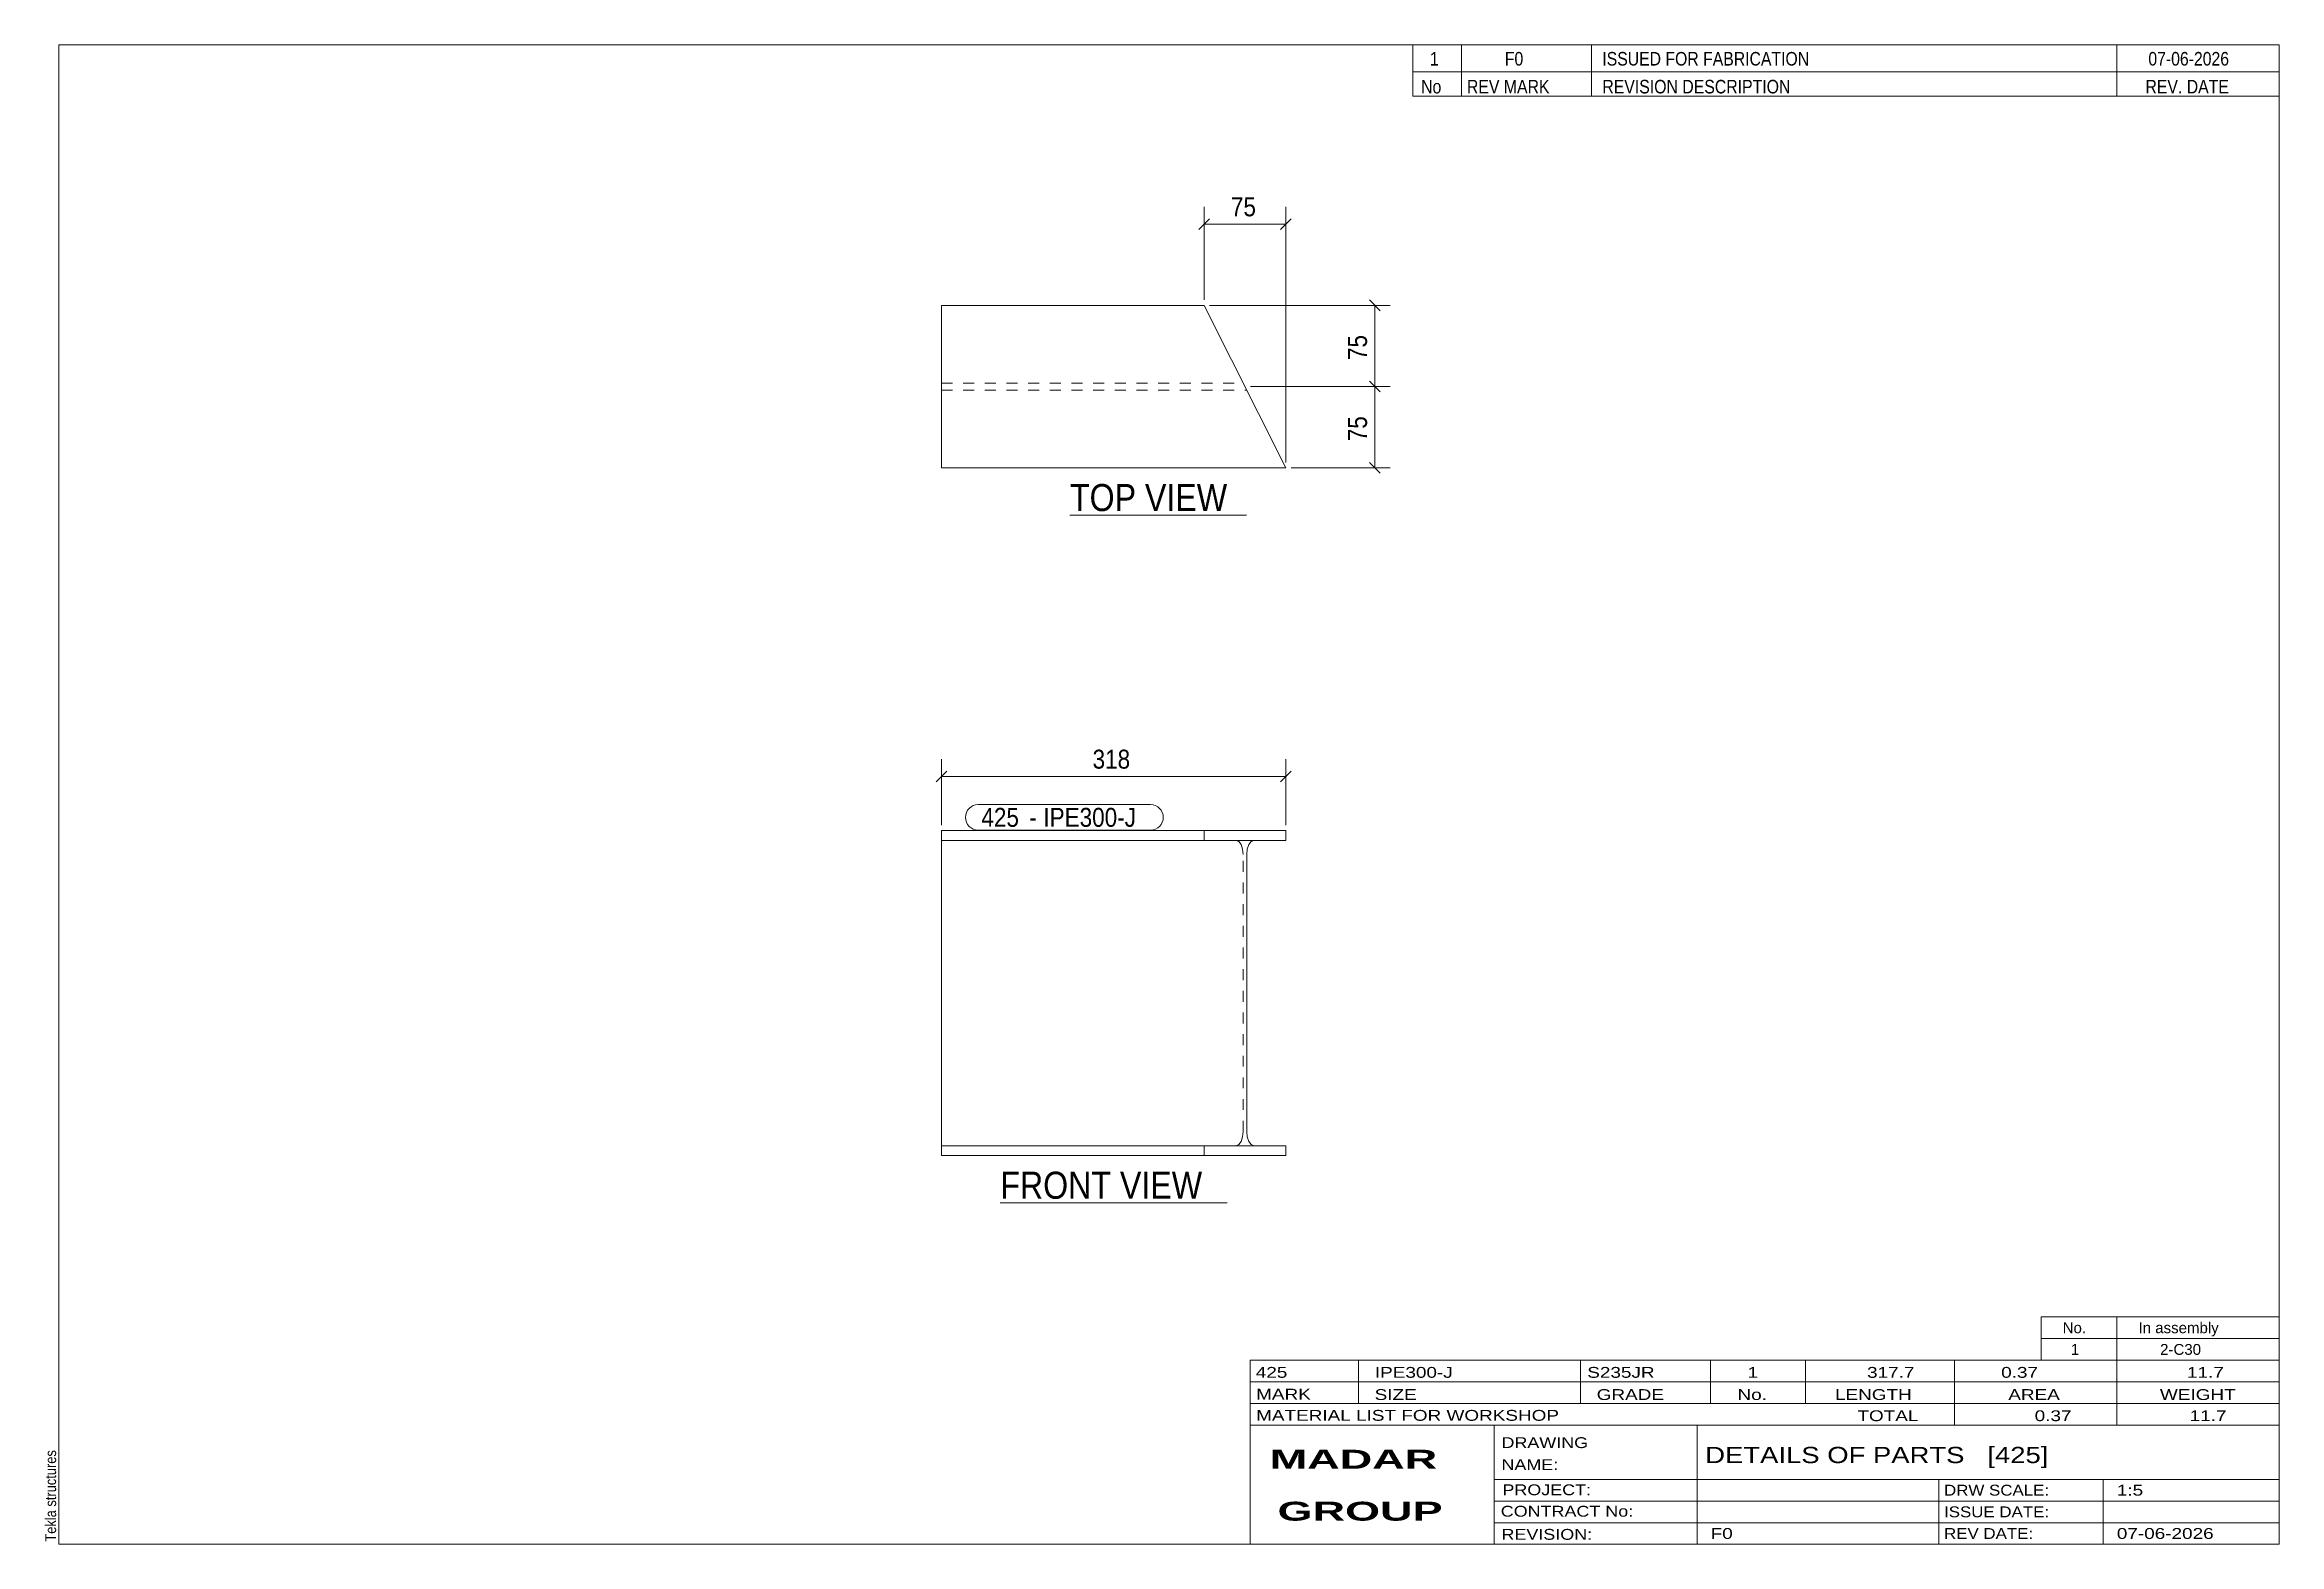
# Model space of a CAD drawing. Header units: millimetres. Extents: x 2 to 415, y 5 to 282.
import ezdxf

# ---------------------------------------------------------------- set-up
doc = ezdxf.new("R2010")
doc.units = ezdxf.units.MM
doc.linetypes.add('XKITLINE00', pattern=[0])
doc.linetypes.add('XKITLINE02', pattern=[4, 2, -2])
for name, color, linetype, lineweight in [('Dimensions', 7, 'Continuous', 0), ('DrawingSheet', 5, 'Continuous', 0), ('OtherObjectType', 7, 'Continuous', 0), ('Part', 2, 'Continuous', 0), ('PartMark', 7, 'Continuous', 0)]:
    doc.layers.add(name, color=color, linetype=linetype, lineweight=lineweight)
doc.styles.add('ARIAL', font='ARIAL.TTF')
doc.styles.add('ARIAL_BOLD', font='ARIALBD.TTF')
doc.styles.add('ARIAL_NARROW', font='ARIALN.TTF')

# ---------------------------------------------------------------- blocks, each defined once
blk = doc.blocks.new('*A1')
at = {"layer": 'Part', "color": 2, "linetype": 'XKITLINE00', "lineweight": 0}
for p, q in [((168, 136.83), (231.54, 136.83)), ((168, 136.83), (168, 135.03)), ((231.54, 136.83), (231.54, 135.03)), ((231.54, 135.03), (168, 135.03)), ((168, 76.83), (168, 135.03)), ((224.44, 133.43), (224.34, 132.43)), ((224.34, 81.23), (224.34, 132.43)), ((224.72, 134.27), (224.44, 133.43)), ((225.15, 134.83), (224.72, 134.27)), ((225.65, 135.03), (225.15, 134.83)), ((168, 78.63), (231.54, 78.63)), ((224.34, 81.23), (224.44, 80.24)), ((224.44, 80.24), (224.72, 79.39)), ((224.72, 79.39), (225.15, 78.83)), ((225.15, 78.83), (225.65, 78.63)), ((231.54, 78.63), (231.54, 76.83)), ((231.54, 76.83), (168, 76.83))]:
    blk.add_line(p, q, dxfattribs=at)
at = {"layer": 'Part', "color": 7, "linetype": 'XKITLINE02', "lineweight": 0}
for p, q in [((216.49, 135.03), (216.49, 136.83)), ((222.89, 134.83), (222.39, 135.03)), ((223.31, 134.27), (222.89, 134.83)), ((223.59, 133.43), (223.31, 134.27)), ((223.69, 132.43), (223.59, 133.43)), ((223.69, 81.23), (223.69, 132.43)), ((168, 78.63), (168, 78.83)), ((216.49, 76.83), (216.49, 78.63)), ((222.39, 78.63), (222.89, 78.83)), ((222.89, 78.83), (223.31, 79.39)), ((223.31, 79.39), (223.59, 80.24)), ((223.59, 80.24), (223.69, 81.23))]:
    blk.add_line(p, q, dxfattribs=at)
blk = doc.blocks.new('*A2')
at = {"layer": 'Part', "color": 2, "linetype": 'XKITLINE00', "lineweight": 0}
for p, q in [((168, 233.85), (216.49, 233.85)), ((168, 233.85), (168, 203.85)), ((216.49, 233.85), (231.54, 203.85)), ((231.54, 203.85), (168, 203.85))]:
    blk.add_line(p, q, dxfattribs=at)
at = {"layer": 'Part', "color": 7, "linetype": 'XKITLINE02', "lineweight": 0}
for p, q in [((168, 219.5), (223.69, 219.5)), ((168, 218.2), (224.34, 218.2))]:
    blk.add_line(p, q, dxfattribs=at)
blk = doc.blocks.new('*A3')
at = {"layer": 'DrawingSheet', "color": 5, "linetype": 'XKITLINE00', "lineweight": 0}
for p, q in [((415, 282), (5, 282)), ((5, 282), (5, 5)), ((415, 5), (415, 282)), ((5, 5), (415, 5))]:
    blk.add_line(p, q, dxfattribs=at)
at = {"layer": 'DrawingSheet', "color": 5, "style": 'ARIAL', "width": 0.85}
blk.add_text('Tekla structures', height=2, rotation=90, dxfattribs=at).set_placement((4.5, 5.5))
blk = doc.blocks.new('*A4')
at = {"layer": 'OtherObjectType', "color": 7, "linetype": 'XKITLINE00', "lineweight": 0}
for p, q in [((371, 47), (415, 47)), ((371, 43), (371, 47)), ((385, 43), (385, 47)), ((415, 43), (415, 47)), ((371, 43), (415, 43)), ((371, 39), (371, 43)), ((385, 39), (385, 43)), ((415, 39), (415, 43)), ((371, 39), (415, 39))]:
    blk.add_line(p, q, dxfattribs=at)
at = {"layer": 'OtherObjectType', "color": 7, "style": 'ARIAL_NARROW', "width": 1.211571}
for s, p in [('No.', (375, 44)), ('In assembly', (389, 44)), ('1', (376.5, 40)), ('2-C30', (392.99, 40))]:
    blk.add_text(s, height=2, dxfattribs=at).set_placement(p)
blk = doc.blocks.new('*A5')
at = {"layer": 'OtherObjectType', "color": 7, "linetype": 'XKITLINE00', "lineweight": 0}
for p, q in [((255, 282), (415, 282)), ((415, 282), (255, 282)), ((255, 282), (255, 277)), ((264, 282), (264, 277)), ((288, 282), (288, 277)), ((385, 282), (385, 277)), ((415, 282), (415, 277)), ((255, 277), (415, 277)), ((255, 277), (255, 272.5)), ((255, 277), (415, 277)), ((264, 277), (264, 272.5)), ((288, 277), (288, 272.5)), ((385, 277), (385, 272.5)), ((415, 277), (415, 272.5)), ((415, 272.5), (255, 272.5))]:
    blk.add_line(p, q, dxfattribs=at)
at = {"layer": 'OtherObjectType', "color": 7, "style": 'ARIAL_NARROW'}
for s, width, p in [('1', 1.017001, (258.16, 278.15)), ('F0', 1.017001, (272, 278.15)), ('ISSUED FOR FABRICATION', 1.017001, (290, 278.15)), ('07-06-2026', 1.017001, (390.82, 278.15)), ('No', 1.02, (256.54, 273)), ('REV MARK', 1.02, (265, 273)), ('REVISION DESCRIPTION', 1.02, (290, 273)), ('REV. DATE', 1.02, (390.28, 273))]:
    blk.add_text(s, height=2.5, dxfattribs=dict(at, width=width)).set_placement(p)
blk = doc.blocks.new('*A6')
at = {"layer": 'OtherObjectType', "color": 7, "linetype": 'XKITLINE00', "lineweight": 0}
for p, q in [((225, 39), (415, 39)), ((225, 39), (225, 35)), ((225, 39), (415, 39)), ((245, 35), (245, 39)), ((286, 35), (286, 39)), ((310, 35), (310, 39)), ((327.5, 35), (327.5, 39)), ((355, 35), (355, 39)), ((385, 35), (385, 39)), ((415, 35), (415, 39)), ((225, 35), (415, 35)), ((225, 35), (225, 5)), ((225, 35), (415, 35)), ((245, 31), (245, 35)), ((286, 31), (286, 35)), ((310, 31), (310, 35)), ((327.5, 31), (327.5, 35)), ((355, 31), (355, 35)), ((385, 31), (385, 35)), ((415, 31), (415, 35)), ((225, 31), (415, 31)), ((355, 27), (355, 31)), ((385, 27), (385, 31)), ((415, 27), (415, 31)), ((225, 27), (415, 27)), ((270, 21), (270, 27)), ((307.5, 17), (307.5, 27)), ((415, 21), (415, 27)), ((270, 21), (270, 5)), ((415, 17), (415, 21)), ((270, 17), (415, 17)), ((307.5, 5), (307.5, 17)), ((352.16, 13), (352.16, 17)), ((382.5, 5), (382.5, 17)), ((415, 13), (415, 17)), ((270, 13), (415, 13)), ((352.16, 5), (352.16, 13)), ((415, 9), (415, 13)), ((270, 9), (415, 9)), ((415, 5), (415, 9)), ((225, 5), (415, 5)), ((262.5, 5), (415, 5))]:
    blk.add_line(p, q, dxfattribs=at)
at = {"layer": 'OtherObjectType', "color": 7, "style": 'ARIAL_NARROW'}
for s, height, width, p in [('425', 2, 1.525501, (226.01, 35.76)), ('IPE300-J', 2, 1.525501, (248, 35.76)), ('S235JR', 2, 1.525501, (287.22, 35.76)), ('1', 2, 1.525501, (316.82, 35.76)), ('317.7', 2, 1.525501, (338.88, 35.76)), ('0.37', 2, 1.525501, (363.64, 35.76)), ('11.7', 2, 1.525501, (397.96, 35.76)), ('MARK', 2, 1.525501, (226.08, 31.73)), ('SIZE', 2, 1.525501, (247.96, 31.66)), ('GRADE', 2, 1.525501, (288.96, 31.66)), ('No.', 2, 1.525501, (314.96, 31.66)), ('LENGTH', 2, 1.525501, (332.96, 31.66)), ('AREA', 2, 1.525501, (364.96, 31.66)), ('WEIGHT', 2, 1.525501, (392.96, 31.66)), ('MATERIAL LIST FOR WORKSHOP', 2, 1.525501, (226.08, 27.82)), ('TOTAL', 2, 1.525501, (337.1, 27.75)), ('0.37', 2, 1.525501, (369.83, 27.75)), ('11.7', 2, 1.525501, (398.45, 27.75)), ('DRAWING', 2, 1.445, (271.38, 22.78)), ('NAME:', 2, 1.445, (271.38, 18.72)), ('DETAILS OF PARTS   [425]', 3, 1.474651, (309, 20)), ('PROJECT:', 2, 1.445, (271.55, 14.07)), ('DRW SCALE:', 2, 1.36, (353.1, 14)), ('1:5', 2, 1.525501, (385, 14)), ('CONTRACT No:', 2, 1.445, (271.25, 10.11)), ('ISSUE DATE:', 2, 1.36, (353.1, 10)), ('REVISION:', 2, 1.445, (271.38, 5.84)), ('F0', 2, 1.525501, (310, 6)), ('REV DATE:', 2, 1.36, (353.1, 6)), ('07-06-2026', 2, 1.525501, (385, 6))]:
    blk.add_text(s, height=height, dxfattribs=dict(at, width=width)).set_placement(p)
at = {"layer": 'OtherObjectType', "color": 1, "style": 'ARIAL_BOLD', "width": 1.7}
for s, p in [('MADAR ', (228.58, 18.97)), ('GROUP', (230.03, 9.37))]:
    blk.add_text(s, height=3.5, dxfattribs=at).set_placement(p)
blk = doc.blocks.new('*A7')
at = {"layer": 'Dimensions', "color": 7, "linetype": 'XKITLINE00', "lineweight": 0}
for p, q in [((168, 137.83), (168, 150.03)), ((231.54, 137.83), (231.54, 150.03)), ((168.99, 147.82), (167.01, 145.84)), ((168, 146.83), (231.54, 146.83)), ((232.53, 147.82), (230.55, 145.84))]:
    blk.add_line(p, q, dxfattribs=at)
at = {"layer": 'Dimensions', "color": 3}
for p in [(168, 146.83), (231.54, 146.83)]:
    blk.add_point(p, dxfattribs=at)
at = {"layer": 'Dimensions', "color": 3, "style": 'ARIAL', "width": 0.85}
blk.add_text('318', height=3.5, dxfattribs=at).set_placement((195.88, 148.28))
blk = doc.blocks.new('*A8')
at = {"layer": 'PartMark', "color": 7, "linetype": 'XKITLINE00', "lineweight": 0}
for p, q in [((174.75, 141.63), (206.59, 141.63)), ((174.75, 136.93), (206.59, 136.93))]:
    blk.add_line(p, q, dxfattribs=at)
for centre, start, end in [((174.75, 139.28), 90, 270), ((206.59, 139.28), 270, 90)]:
    blk.add_arc(centre, 2.35, start, end, dxfattribs=at)
at = {"layer": 'PartMark', "color": 1, "style": 'ARIAL', "width": 0.85}
blk.add_text('425', height=3.5, dxfattribs=at).set_placement((175.35, 137.53))
at = {"layer": 'PartMark', "color": 3, "style": 'ARIAL', "width": 0.85}
for s, p in [('IPE300-J', (186.79, 137.53)), ('-', (184.19, 137.53))]:
    blk.add_text(s, height=3.5, dxfattribs=at).set_placement(p)
blk = doc.blocks.new('*A9')
at = {"layer": 'OtherObjectType', "color": 7, "linetype": 'XKITLINE00', "lineweight": 0}
blk.add_line((178.84, 68.08), (220.7, 68.08), dxfattribs=at)
at = {"layer": 'OtherObjectType', "color": 3, "style": 'ARIAL', "width": 0.85}
blk.add_text('FRONT VIEW', height=5, dxfattribs=at).set_placement((178.84, 68.83))
blk = doc.blocks.new('*A10')
at = {"layer": 'Dimensions', "color": 7, "linetype": 'XKITLINE00', "lineweight": 0}
for p, q in [((225.02, 218.85), (250.8, 218.85)), ((247.01, 219.84), (248.99, 217.86)), ((248, 203.85), (248, 218.85)), ((232.54, 203.85), (250.8, 203.85)), ((247.01, 204.84), (248.99, 202.86))]:
    blk.add_line(p, q, dxfattribs=at)
at = {"layer": 'Dimensions', "color": 3}
for p in [(248, 218.85), (248, 203.85)]:
    blk.add_point(p, dxfattribs=at)
at = {"layer": 'Dimensions', "color": 3, "style": 'ARIAL', "width": 0.85}
blk.add_text('75', height=3.5, rotation=90.0002, dxfattribs=at).set_placement((246.55, 208.75))
blk = doc.blocks.new('*A11')
at = {"layer": 'Dimensions', "color": 7, "linetype": 'XKITLINE00', "lineweight": 0}
for p, q in [((217.49, 233.85), (250.8, 233.85)), ((247.01, 234.84), (248.99, 232.86)), ((248, 218.85), (248, 233.85)), ((225.02, 218.85), (250.8, 218.85)), ((247.01, 219.84), (248.99, 217.86))]:
    blk.add_line(p, q, dxfattribs=at)
at = {"layer": 'Dimensions', "color": 3}
for p in [(248, 233.85), (248, 218.85)]:
    blk.add_point(p, dxfattribs=at)
at = {"layer": 'Dimensions', "color": 3, "style": 'ARIAL', "width": 0.85}
blk.add_text('75', height=3.5, rotation=90.0002, dxfattribs=at).set_placement((246.55, 223.75))
blk = doc.blocks.new('*A12')
at = {"layer": 'Dimensions', "color": 7, "linetype": 'XKITLINE00', "lineweight": 0}
for p, q in [((216.49, 234.85), (216.49, 252.05)), ((231.54, 204.85), (231.54, 252.05)), ((217.48, 249.84), (215.5, 247.86)), ((216.49, 248.85), (231.54, 248.85)), ((232.53, 249.84), (230.55, 247.86))]:
    blk.add_line(p, q, dxfattribs=at)
at = {"layer": 'Dimensions', "color": 3}
for p in [(216.49, 248.85), (231.54, 248.85)]:
    blk.add_point(p, dxfattribs=at)
at = {"layer": 'Dimensions', "color": 3, "style": 'ARIAL', "width": 0.85}
blk.add_text('75', height=3.5, dxfattribs=at).set_placement((221.42, 250.3))
blk = doc.blocks.new('*A13')
at = {"layer": 'OtherObjectType', "color": 7, "linetype": 'XKITLINE00', "lineweight": 0}
blk.add_line((191.7, 195.1), (224.3, 195.1), dxfattribs=at)
at = {"layer": 'OtherObjectType', "color": 3, "style": 'ARIAL', "width": 0.85}
blk.add_text('TOP VIEW', height=5, dxfattribs=at).set_placement((191.7, 195.85))

msp = doc.modelspace()

# ---------------------------------------------------------------- block references
at = {"lineweight": 0}
for name in ['*A3', '*A5', '*A12', '*A2', '*A11', '*A10', '*A13', '*A7', '*A8', '*A1', '*A9', '*A4', '*A6']:
    msp.add_blockref(name, (0, 0), dxfattribs=at)

doc.saveas('drawing.dxf')
